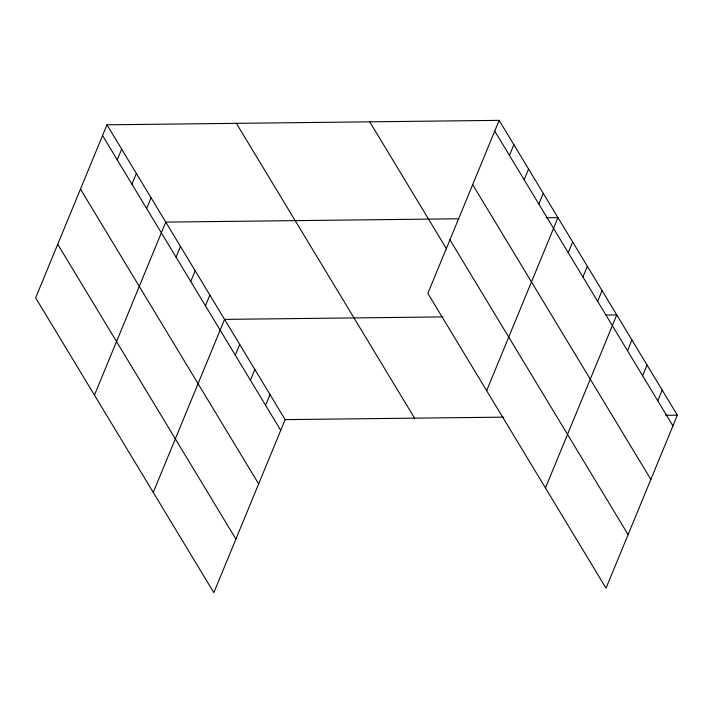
<?xml version="1.0" encoding="UTF-8"?>
<svg xmlns="http://www.w3.org/2000/svg" width="713" height="713" viewBox="0 0 713 713"><rect width="100%" height="100%" fill="white"/><g stroke="black" fill="none" stroke-linecap="round" stroke-linejoin="round"><path stroke-width="1.07" d="M106.968 124.82L35.65 297.838L213.838 592.646L285.147 419.618L106.968 124.82L499.162 120.354L677.35 415.162L606.032 588.18L427.853 293.382L499.162 120.354M117.244 159.864L121.665 149.142M131.941 184.186L136.361 173.464M146.646 208.508L151.067 197.786M94.455 395.127L165.764 222.108L458.735 218.775M176.049 257.152L180.469 246.431M190.745 281.475L195.166 270.744M205.442 305.797L209.863 295.066M153.25 492.407L224.568 319.388L442.889 316.902M235.29 355.172L239.711 344.45M250.432 380.234L254.853 369.503M265.584 405.287L270.004 394.565M509.447 155.407L513.868 144.677M524.144 179.721L528.565 168.999M538.85 204.043L543.27 193.321M486.649 390.662L557.967 217.643L546.105 217.777M568.243 252.687L572.664 241.965M582.949 277.009L587.369 266.288M597.646 301.332L602.066 290.601M545.454 487.95L616.763 314.923L605.979 315.048M627.493 350.707L631.914 339.985M642.636 375.769L647.056 365.038M657.787 400.822L662.208 390.1M285.147 419.618L503.476 417.141M665.487 415.296L677.35 415.162M494.742 131.085L672.929 425.884M472.674 184.64L650.853 479.439M449.93 239.818L628.108 534.616M369.735 121.834L446.632 249.051M236.386 123.349L414.574 418.148M102.547 135.55L280.726 430.349M80.471 189.105L258.65 483.904M57.726 244.283L235.914 539.081"/></g></svg>
